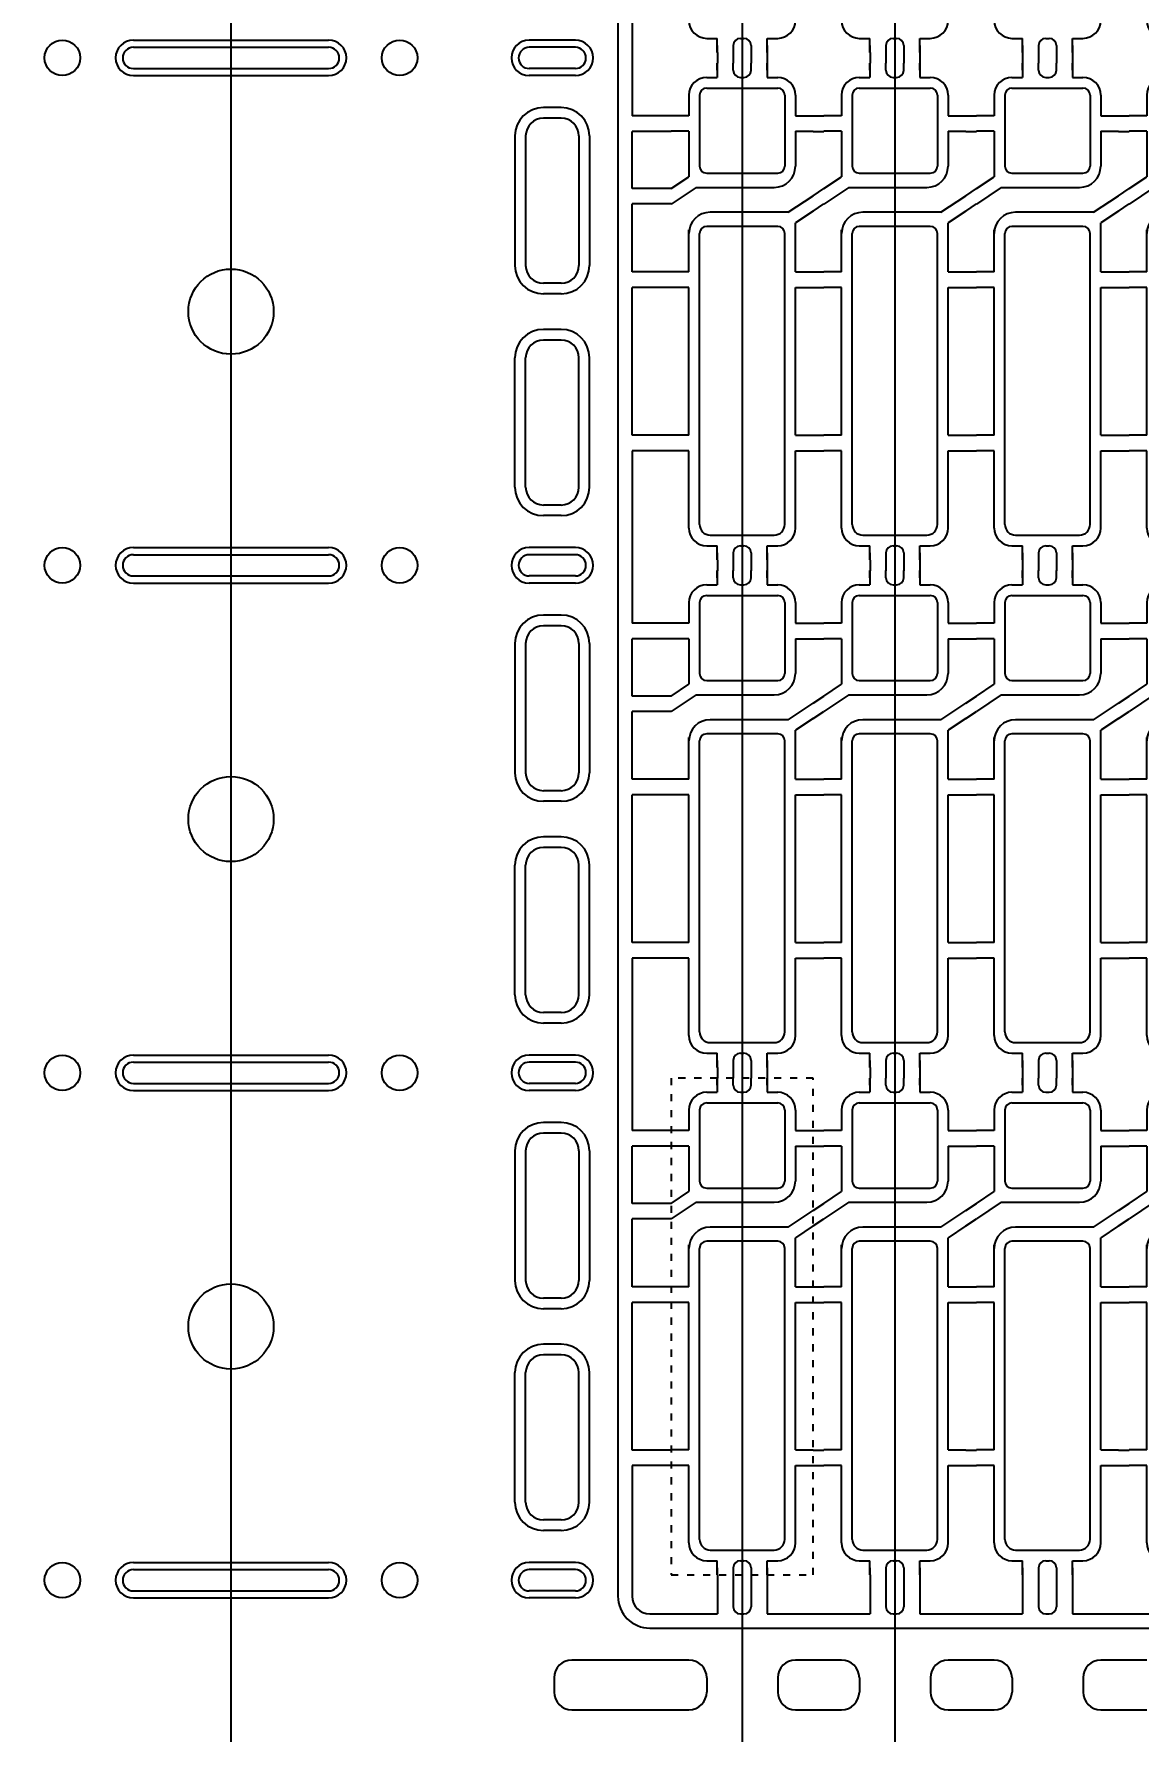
# Model space of a CAD drawing. Header units: millimetres. Extents: x -992 to 1678, y 98 to 1000.
# Drawn here: x -844.42 to -828.87, y 859.97 to 883.88 of the extents above; entities that cross this region are included whole.
import ezdxf

# ---------------------------------------------------------------- set-up
doc = ezdxf.new("R2010")
doc.units = ezdxf.units.MM
doc.header["$PDMODE"] = 3
doc.header["$PDSIZE"] = -1
for name, pattern in [('CENTER', [10.16, 6.35, -1.27, 1.27, -1.27]), ('DOT2', [0.125, 0, -0.125]), ('HIDDEN', [1.905, 1.27, -0.635])]:
    doc.linetypes.add(name, pattern=pattern)
doc.layers.get('DEFPOINTS').update_dxf_attribs({"color": 10})
for name, color, linetype in [('1', 3, 'Continuous'), ('6', 6, 'Continuous'), ('b etching', 1, 'Continuous'), ('CEN', 8, 'CENTER'), ('DIM', 7, 'Continuous'), ('HID', 1, 'HIDDEN')]:
    doc.layers.add(name, color=color, linetype=linetype)
doc.styles.add('SIMPLEX', font='simplex')
doc.styles.get("Standard").update_dxf_attribs({"font": 'txt.shx', "bigfont": 'chineset.shx'})
doc.dimstyles.new('ISO-25', dxfattribs={"dimtxt": 2.5, "dimasz": 2.5, "dimexe": 1.25, "dimexo": 0.625, "dimtad": 1, "dimtxsty": 'Standard', "dimcen": 2.5, "dimadec": 0, "dimazin": 0, "dimtfac": 1, "dimtmove": 0, "dimatfit": 3, "dimfxl": 0, "dimarcsym": 0})

# ---------------------------------------------------------------- blocks, each defined once
blk = doc.blocks.new('_OPEN30')
at = {"color": 0, "linetype": 'ByBlock'}
for p, q in [((-1, 0.268), (0, 0)), ((0, 0), (-1, -0.268)), ((0, 0), (-1, 0))]:
    blk.add_line(p, q, dxfattribs=at)
blk = doc.blocks.new('*D5')
at = {"layer": 'DEFPOINTS', "color": 0}
for p in [(-899.724, 942.797), (-841.649, 920.116), (-899.724, 858.416)]:
    blk.add_point(p, dxfattribs=at)
at = {"layer": 'DIM', "color": 0, "lineweight": -2}
for p, q in [((-899.724, 859.416), (-899.724, 943.797)), ((-841.649, 921.116), (-841.649, 943.797)), ((-897.724, 942.797), (-879.615, 942.797)), ((-843.649, 942.797), (-861.758, 942.797))]:
    blk.add_line(p, q, dxfattribs=at)
at = {"layer": 'DIM', "color": 0, "lineweight": -2, "xscale": 2, "yscale": 2, "zscale": 2, "rotation": 180}
blk.add_blockref('_OPEN30', (-899.724, 942.797), dxfattribs=at)
at = {"layer": 'DIM', "color": 0, "lineweight": -2, "xscale": 2, "yscale": 2, "zscale": 2}
blk.add_blockref('_OPEN30', (-841.649, 942.797), dxfattribs=at)
at = {"layer": 'DIM', "color": 0, "insert": (-870.686, 942.797), "char_height": 3, "attachment_point": 5, "style": 'SIMPLEX'}
blk.add_mtext('58,075', dxfattribs=at)
blk = doc.blocks.new('e1')
at = {"layer": '1'}
for p, q in [((-947.058, 906.581), (-947.058, 906.481)), ((-947.058, 906.481), (-947.058, 906.581)), ((-947.058, 906.581), (-947.058, 906.381)), ((-946.358, 906.581), (-946.358, 906.481)), ((-946.358, 906.481), (-946.358, 906.581)), ((-946.358, 906.581), (-946.358, 906.381)), ((-946.358, 906.381), (-946.208, 906.381)), ((-947.458, 906.131), (-947.458, 905.841)), ((-945.958, 906.131), (-945.958, 905.841)), ((-947.458, 905.841), (-947.708, 905.841)), ((-945.958, 905.841), (-945.708, 905.841)), ((-947.458, 905.621), (-947.708, 905.621)), ((-947.458, 905.621), (-947.458, 904.981)), ((-945.958, 905.621), (-945.958, 905.131)), ((-945.958, 905.621), (-945.708, 905.621)), ((-947.358, 904.831), (-946.258, 904.831)), ((-946.058, 904.481), (-947.158, 904.481)), ((-947.458, 903.641), (-947.458, 904.231)), ((-945.958, 903.641), (-945.958, 904.331)), ((-947.458, 903.641), (-947.708, 903.641)), ((-947.458, 903.421), (-947.708, 903.421)), ((-947.458, 901.341), (-947.458, 903.421)), ((-945.958, 903.641), (-945.708, 903.641)), ((-945.958, 901.341), (-945.958, 903.421)), ((-945.958, 903.421), (-945.708, 903.421)), ((-947.458, 901.341), (-947.708, 901.341)), ((-945.958, 901.341), (-945.708, 901.341)), ((-947.458, 901.121), (-947.708, 901.121)), ((-947.458, 900.031), (-947.458, 901.121)), ((-945.958, 900.031), (-945.958, 901.121)), ((-945.958, 901.121), (-945.708, 901.121)), ((-947.058, 899.581), (-947.058, 899.781)), ((-947.058, 899.581), (-947.058, 899.681)), ((-947.058, 899.681), (-947.058, 899.581)), ((-946.358, 899.781), (-946.208, 899.781)), ((-946.358, 899.581), (-946.358, 899.781)), ((-946.358, 899.581), (-946.358, 899.681)), ((-946.358, 899.681), (-946.358, 899.581))]:
    blk.add_line(p, q, dxfattribs=at)
at = {"layer": '1', "linetype": 'ByBlock'}
for p, q in [((-946.833, 906.481), (-946.833, 906.581)), ((-946.583, 906.481), (-946.583, 906.581)), ((-947.208, 906.381), (-947.058, 906.381)), ((-946.733, 906.381), (-946.683, 906.381)), ((-947.708, 904.814), (-947.458, 904.981)), ((-947.358, 904.831), (-947.708, 904.597)), ((-946.058, 904.481), (-945.708, 904.714)), ((-945.708, 904.497), (-945.958, 904.331)), ((-947.208, 899.781), (-947.058, 899.781)), ((-946.833, 899.681), (-946.833, 899.581)), ((-946.733, 899.781), (-946.683, 899.781)), ((-946.583, 899.681), (-946.583, 899.581))]:
    blk.add_line(p, q, dxfattribs=at)
at = {"layer": '1'}
for centre, radius, start, end in [((-947.208, 906.131), 0.25, 90, 180), ((-946.208, 906.131), 0.25, 0, 90), ((-946.258, 905.131), 0.3, 270, 0), ((-947.158, 904.181), 0.3, 90, 180), ((-947.208, 900.031), 0.25, 180, 270), ((-946.208, 900.031), 0.25, 270, 0)]:
    blk.add_arc(centre, radius, start, end, dxfattribs=at)
at = {"layer": '1', "linetype": 'ByBlock'}
for centre, start, end in [((-946.733, 906.481), 180, 270), ((-946.683, 906.481), 270, 0), ((-946.733, 899.681), 90, 180), ((-946.683, 899.681), 0, 90)]:
    blk.add_arc(centre, 0.1, start, end, dxfattribs=at)
blk = doc.blocks.new('e2')
at = {"layer": 'b etching', "linetype": 'ByBlock'}
for p, q in [((-947.308, 906.131), (-947.308, 905.131)), ((-947.208, 906.231), (-946.208, 906.231)), ((-946.108, 906.131), (-946.108, 905.131)), ((-947.208, 905.031), (-946.208, 905.031)), ((-947.308, 900.081), (-947.308, 904.181)), ((-946.208, 904.281), (-947.208, 904.281)), ((-946.108, 900.081), (-946.108, 904.181)), ((-947.158, 899.931), (-946.258, 899.931))]:
    blk.add_line(p, q, dxfattribs=at)
for centre, radius, start, end in [((-947.208, 906.131), 0.1, 90, 180), ((-946.208, 906.131), 0.1, 360, 90), ((-947.208, 905.131), 0.1, 180, 270), ((-946.208, 905.131), 0.1, 270, 360), ((-947.208, 904.181), 0.1, 90, 180), ((-946.208, 904.181), 0.1, 0, 90), ((-947.158, 900.081), 0.15, 180, 270), ((-946.258, 900.081), 0.15, 270, 0)]:
    blk.add_arc(centre, radius, start, end, dxfattribs=at)

msp = doc.modelspace()

# ---------------------------------------------------------------- linework, layer by layer
at = {"layer": '1', "linetype": 'ByBlock'}
for p, q in [((-835.9986804, 885.15640189), (-835.9986804, 882.72640189)), ((-834.7986804, 883.61640189), (-834.7986804, 883.46640189)), ((-834.5736804, 883.61640189), (-834.5736804, 883.46640189)), ((-834.3236804, 883.61640189), (-834.3236804, 883.46640189)), ((-834.0986804, 883.61640189), (-834.0986804, 883.46640189)), ((-832.6486804, 883.61640189), (-832.6486804, 883.46640189)), ((-832.4236804, 883.61640189), (-832.4236804, 883.46640189)), ((-832.1736804, 883.61640189), (-832.1736804, 883.46640189)), ((-831.9486804, 883.61640189), (-831.9486804, 883.46640189)), ((-830.4986804, 883.61640189), (-830.4986804, 883.46640189)), ((-830.2736804, 883.61640189), (-830.2736804, 883.46640189)), ((-830.0236804, 883.61640189), (-830.0236804, 883.46640189)), ((-829.7986804, 883.61640189), (-829.7986804, 883.46640189)), ((-835.4486804, 882.72640189), (-835.9986804, 882.72640189)), ((-833.4486804, 882.72640189), (-833.2986804, 882.72640189)), ((-831.2986804, 882.72640189), (-831.1486804, 882.72640189)), ((-829.1486804, 882.72640189), (-828.9986804, 882.72640189)), ((-835.4486804, 882.50640189), (-835.9986804, 882.50640189)), ((-835.9986804, 881.69973522), (-835.9986804, 882.50640189)), ((-833.4486804, 882.50640189), (-833.2986804, 882.50640189)), ((-831.2986804, 882.50640189), (-831.1486804, 882.50640189)), ((-829.1486804, 882.50640189), (-828.9986804, 882.50640189)), ((-835.4486804, 881.69973522), (-835.9986804, 881.69973522)), ((-833.4486804, 881.59973522), (-833.2986804, 881.69973522)), ((-831.2986804, 881.59973522), (-831.1486804, 881.69973522)), ((-829.1486804, 881.59973522), (-828.9986804, 881.69973522)), ((-835.9986804, 880.52640189), (-835.9986804, 881.48306855)), ((-835.4486804, 881.48306855), (-835.9986804, 881.48306855)), ((-833.4486804, 881.38306855), (-833.2986804, 881.48306855)), ((-831.2986804, 881.38306855), (-831.1486804, 881.48306855)), ((-829.1486804, 881.38306855), (-828.9986804, 881.48306855)), ((-835.4486804, 880.52640189), (-835.9986804, 880.52640189)), ((-833.4486804, 880.52640189), (-833.2986804, 880.52640189)), ((-831.2986804, 880.52640189), (-831.1486804, 880.52640189)), ((-829.1486804, 880.52640189), (-828.9986804, 880.52640189)), ((-835.9986804, 878.22640189), (-835.9986804, 880.30640189)), ((-835.4486804, 880.30640189), (-835.9986804, 880.30640189)), ((-833.4486804, 880.30640189), (-833.2986804, 880.30640189)), ((-831.2986804, 880.30640189), (-831.1486804, 880.30640189)), ((-829.1486804, 880.30640189), (-828.9986804, 880.30640189)), ((-835.4486804, 878.22640189), (-835.9986804, 878.22640189)), ((-833.4486804, 878.22640189), (-833.2986804, 878.22640189)), ((-831.2986804, 878.22640189), (-831.1486804, 878.22640189)), ((-829.1486804, 878.22640189), (-828.9986804, 878.22640189)), ((-835.4486804, 878.00640189), (-835.9986804, 878.00640189)), ((-835.9986804, 878.00640189), (-835.9986804, 875.57640189)), ((-833.4486804, 878.00640189), (-833.2986804, 878.00640189)), ((-831.2986804, 878.00640189), (-831.1486804, 878.00640189)), ((-829.1486804, 878.00640189), (-828.9986804, 878.00640189)), ((-834.7986804, 876.46640189), (-834.7986804, 876.31640189)), ((-834.5736804, 876.46640189), (-834.5736804, 876.31640189)), ((-834.3236804, 876.46640189), (-834.3236804, 876.31640189)), ((-834.0986804, 876.46640189), (-834.0986804, 876.31640189)), ((-832.6486804, 876.46640189), (-832.6486804, 876.31640189)), ((-832.4236804, 876.46640189), (-832.4236804, 876.31640189)), ((-832.1736804, 876.46640189), (-832.1736804, 876.31640189)), ((-831.9486804, 876.46640189), (-831.9486804, 876.31640189)), ((-830.4986804, 876.46640189), (-830.4986804, 876.31640189)), ((-830.2736804, 876.46640189), (-830.2736804, 876.31640189)), ((-830.0236804, 876.46640189), (-830.0236804, 876.31640189)), ((-829.7986804, 876.46640189), (-829.7986804, 876.31640189)), ((-835.4486804, 875.57640189), (-835.9986804, 875.57640189)), ((-833.4486804, 875.57640189), (-833.2986804, 875.57640189)), ((-831.2986804, 875.57640189), (-831.1486804, 875.57640189)), ((-829.1486804, 875.57640189), (-828.9986804, 875.57640189)), ((-835.4486804, 875.35640189), (-835.9986804, 875.35640189)), ((-835.9986804, 874.54973522), (-835.9986804, 875.35640189)), ((-833.4486804, 875.35640189), (-833.2986804, 875.35640189)), ((-831.2986804, 875.35640189), (-831.1486804, 875.35640189)), ((-829.1486804, 875.35640189), (-828.9986804, 875.35640189)), ((-835.4486804, 874.54973522), (-835.9986804, 874.54973522)), ((-833.4486804, 874.44973522), (-833.2986804, 874.54973522)), ((-831.2986804, 874.44973522), (-831.1486804, 874.54973522)), ((-829.1486804, 874.44973522), (-828.9986804, 874.54973522)), ((-835.9986804, 873.37640189), (-835.9986804, 874.33306855)), ((-835.4486804, 874.33306855), (-835.9986804, 874.33306855)), ((-833.4486804, 874.23306855), (-833.2986804, 874.33306855)), ((-831.2986804, 874.23306855), (-831.1486804, 874.33306855)), ((-829.1486804, 874.23306855), (-828.9986804, 874.33306855)), ((-835.4486804, 873.37640189), (-835.9986804, 873.37640189)), ((-833.4486804, 873.37640189), (-833.2986804, 873.37640189)), ((-831.2986804, 873.37640189), (-831.1486804, 873.37640189)), ((-829.1486804, 873.37640189), (-828.9986804, 873.37640189)), ((-835.9986804, 871.07640189), (-835.9986804, 873.15640189)), ((-835.4486804, 873.15640189), (-835.9986804, 873.15640189)), ((-833.4486804, 873.15640189), (-833.2986804, 873.15640189)), ((-831.2986804, 873.15640189), (-831.1486804, 873.15640189)), ((-829.1486804, 873.15640189), (-828.9986804, 873.15640189)), ((-835.4486804, 871.07640189), (-835.9986804, 871.07640189)), ((-833.4486804, 871.07640189), (-833.2986804, 871.07640189)), ((-831.2986804, 871.07640189), (-831.1486804, 871.07640189)), ((-829.1486804, 871.07640189), (-828.9986804, 871.07640189)), ((-835.4486804, 870.85640189), (-835.9986804, 870.85640189)), ((-835.9986804, 870.85640189), (-835.9986804, 868.42640189)), ((-833.4486804, 870.85640189), (-833.2986804, 870.85640189)), ((-831.2986804, 870.85640189), (-831.1486804, 870.85640189)), ((-829.1486804, 870.85640189), (-828.9986804, 870.85640189)), ((-834.7986804, 869.31640189), (-834.7986804, 869.16640189)), ((-834.5736804, 869.31640189), (-834.5736804, 869.16640189)), ((-834.3236804, 869.31640189), (-834.3236804, 869.16640189)), ((-834.0986804, 869.31640189), (-834.0986804, 869.16640189)), ((-832.6486804, 869.31640189), (-832.6486804, 869.16640189)), ((-832.4236804, 869.31640189), (-832.4236804, 869.16640189)), ((-832.1736804, 869.31640189), (-832.1736804, 869.16640189)), ((-831.9486804, 869.31640189), (-831.9486804, 869.16640189)), ((-830.4986804, 869.31640189), (-830.4986804, 869.16640189)), ((-830.2736804, 869.31640189), (-830.2736804, 869.16640189)), ((-830.0236804, 869.31640189), (-830.0236804, 869.16640189)), ((-829.7986804, 869.31640189), (-829.7986804, 869.16640189)), ((-835.4486804, 868.42640189), (-835.9986804, 868.42640189)), ((-833.4486804, 868.42640189), (-833.2986804, 868.42640189)), ((-831.2986804, 868.42640189), (-831.1486804, 868.42640189)), ((-829.1486804, 868.42640189), (-828.9986804, 868.42640189)), ((-835.4486804, 868.20640189), (-835.9986804, 868.20640189)), ((-835.9986804, 867.39973522), (-835.9986804, 868.20640189)), ((-833.4486804, 868.20640189), (-833.2986804, 868.20640189)), ((-831.2986804, 868.20640189), (-831.1486804, 868.20640189)), ((-829.1486804, 868.20640189), (-828.9986804, 868.20640189)), ((-835.4486804, 867.39973522), (-835.9986804, 867.39973522)), ((-833.4486804, 867.29973522), (-833.2986804, 867.39973522)), ((-831.2986804, 867.29973522), (-831.1486804, 867.39973522)), ((-829.1486804, 867.29973522), (-828.9986804, 867.39973522)), ((-835.9986804, 866.22640189), (-835.9986804, 867.18306855)), ((-835.4486804, 867.18306855), (-835.9986804, 867.18306855)), ((-833.4486804, 867.08306855), (-833.2986804, 867.18306855)), ((-831.2986804, 867.08306855), (-831.1486804, 867.18306855)), ((-829.1486804, 867.08306855), (-828.9986804, 867.18306855)), ((-835.4486804, 866.22640189), (-835.9986804, 866.22640189)), ((-833.4486804, 866.22640189), (-833.2986804, 866.22640189)), ((-831.2986804, 866.22640189), (-831.1486804, 866.22640189)), ((-829.1486804, 866.22640189), (-828.9986804, 866.22640189)), ((-835.9986804, 863.92640189), (-835.9986804, 866.00640189)), ((-835.4486804, 866.00640189), (-835.9986804, 866.00640189)), ((-833.4486804, 866.00640189), (-833.2986804, 866.00640189)), ((-831.2986804, 866.00640189), (-831.1486804, 866.00640189)), ((-829.1486804, 866.00640189), (-828.9986804, 866.00640189)), ((-835.4486804, 863.92640189), (-835.9986804, 863.92640189)), ((-833.4486804, 863.92640189), (-833.2986804, 863.92640189)), ((-831.2986804, 863.92640189), (-831.1486804, 863.92640189)), ((-829.1486804, 863.92640189), (-828.9986804, 863.92640189)), ((-835.4486804, 863.70640189), (-835.9986804, 863.70640189)), ((-835.9986804, 863.70640189), (-835.9986804, 861.86640189)), ((-833.4486804, 863.70640189), (-833.2986804, 863.70640189)), ((-831.2986804, 863.70640189), (-831.1486804, 863.70640189)), ((-829.1486804, 863.70640189), (-828.9986804, 863.70640189)), ((-834.7986804, 862.16640189), (-834.7986804, 861.61640189)), ((-834.7986804, 862.16640189), (-834.7986804, 861.86640189)), ((-834.5736804, 862.16640189), (-834.5736804, 861.71640189)), ((-834.5736804, 862.16640189), (-834.5736804, 861.86640189)), ((-834.3236804, 862.16640189), (-834.3236804, 861.71640189)), ((-834.3236804, 862.16640189), (-834.3236804, 861.86640189)), ((-834.0986804, 862.16640189), (-834.0986804, 861.61640189)), ((-834.0986804, 862.16640189), (-834.0986804, 861.86640189)), ((-832.6486804, 862.16640189), (-832.6486804, 861.61640189)), ((-832.6486804, 862.16640189), (-832.6486804, 861.86640189)), ((-832.4236804, 862.16640189), (-832.4236804, 861.71640189)), ((-832.4236804, 862.16640189), (-832.4236804, 861.86640189)), ((-832.1736804, 862.16640189), (-832.1736804, 861.71640189)), ((-832.1736804, 862.16640189), (-832.1736804, 861.86640189)), ((-831.9486804, 862.16640189), (-831.9486804, 861.61640189)), ((-831.9486804, 862.16640189), (-831.9486804, 861.86640189)), ((-830.4986804, 862.16640189), (-830.4986804, 861.61640189)), ((-830.4986804, 862.16640189), (-830.4986804, 861.86640189)), ((-830.2736804, 862.16640189), (-830.2736804, 861.71640189)), ((-830.2736804, 862.16640189), (-830.2736804, 861.86640189)), ((-830.0236804, 862.16640189), (-830.0236804, 861.71640189)), ((-830.0236804, 862.16640189), (-830.0236804, 861.86640189)), ((-829.7986804, 862.16640189), (-829.7986804, 861.61640189)), ((-829.7986804, 862.16640189), (-829.7986804, 861.86640189)), ((-834.4736804, 861.61640189), (-834.4236804, 861.61640189)), ((-834.0986804, 861.61640189), (-832.6486804, 861.61640189)), ((-832.3236804, 861.61640189), (-832.2736804, 861.61640189)), ((-831.9486804, 861.61640189), (-830.4986804, 861.61640189)), ((-830.1736804, 861.61640189), (-830.1236804, 861.61640189)), ((-829.7986804, 861.61640189), (-828.3486804, 861.61640189)), ((-835.1986804, 860.96640189), (-836.8486804, 860.96640189)), ((-833.0486804, 860.96640189), (-833.6986804, 860.96640189)), ((-830.8986804, 860.96640189), (-831.5486804, 860.96640189)), ((-828.7486804, 860.96640189), (-829.3986804, 860.96640189)), ((-834.9486804, 860.71640189), (-834.9486804, 860.51640189)), ((-833.9486804, 860.71640189), (-833.9486804, 860.51640189)), ((-832.7986804, 860.71640189), (-832.7986804, 860.51640189)), ((-831.7986804, 860.71640189), (-831.7986804, 860.51640189)), ((-830.6486804, 860.71640189), (-830.6486804, 860.51640189)), ((-829.6486804, 860.71640189), (-829.6486804, 860.51640189))]:
    msp.add_line(p, q, dxfattribs=at)
at = {"layer": '1'}
for p, q in [((-843.0236804, 883.69140189), (-840.2736804, 883.69140189)), ((-841.1486804, 883.69140189), (-840.2736804, 883.69140189)), ((-836.7986804, 883.69140189), (-837.4486804, 883.69140189)), ((-836.7986804, 883.69140189), (-837.4486804, 883.69140189)), ((-843.0236804, 883.39140189), (-840.2736804, 883.39140189)), ((-841.1486804, 883.39140189), (-840.2736804, 883.39140189)), ((-836.7986804, 883.39140189), (-837.4486804, 883.39140189)), ((-836.7986804, 883.39140189), (-837.4486804, 883.39140189)), ((-836.9986804, 882.69140189), (-837.2486804, 882.69140189)), ((-837.4986804, 882.44140189), (-837.4986804, 880.61640189)), ((-836.7486804, 882.44140189), (-836.7486804, 880.61640189)), ((-836.9986804, 880.36640189), (-837.2486804, 880.36640189)), ((-836.9986804, 879.56640189), (-837.2486804, 879.56640189)), ((-837.4986804, 877.49140189), (-837.4986804, 879.31640189)), ((-836.7486804, 877.49140189), (-836.7486804, 879.31640189)), ((-836.9986804, 877.24140189), (-837.2486804, 877.24140189)), ((-843.0236804, 876.54140189), (-840.2736804, 876.54140189)), ((-841.1486804, 876.54140189), (-840.2736804, 876.54140189)), ((-836.7986804, 876.54140189), (-837.4486804, 876.54140189)), ((-836.7986804, 876.54140189), (-837.4486804, 876.54140189)), ((-843.0236804, 876.24140189), (-840.2736804, 876.24140189)), ((-841.1486804, 876.24140189), (-840.2736804, 876.24140189)), ((-836.7986804, 876.24140189), (-837.4486804, 876.24140189)), ((-836.7986804, 876.24140189), (-837.4486804, 876.24140189)), ((-836.9986804, 875.54140189), (-837.2486804, 875.54140189)), ((-837.4986804, 875.29140189), (-837.4986804, 873.46640189)), ((-836.7486804, 875.29140189), (-836.7486804, 873.46640189)), ((-836.9986804, 873.21640189), (-837.2486804, 873.21640189)), ((-836.9986804, 872.41640189), (-837.2486804, 872.41640189)), ((-837.4986804, 870.34140189), (-837.4986804, 872.16640189)), ((-836.7486804, 870.34140189), (-836.7486804, 872.16640189)), ((-836.9986804, 870.09140189), (-837.2486804, 870.09140189)), ((-843.0236804, 869.39140189), (-840.2736804, 869.39140189)), ((-841.1486804, 869.39140189), (-840.2736804, 869.39140189)), ((-836.7986804, 869.39140189), (-837.4486804, 869.39140189)), ((-836.7986804, 869.39140189), (-837.4486804, 869.39140189)), ((-843.0236804, 869.09140189), (-840.2736804, 869.09140189)), ((-841.1486804, 869.09140189), (-840.2736804, 869.09140189)), ((-836.7986804, 869.09140189), (-837.4486804, 869.09140189)), ((-836.7986804, 869.09140189), (-837.4486804, 869.09140189)), ((-836.9986804, 868.39140189), (-837.2486804, 868.39140189)), ((-837.4986804, 868.14140189), (-837.4986804, 866.31640189)), ((-836.7486804, 868.14140189), (-836.7486804, 866.31640189)), ((-836.9986804, 866.06640189), (-837.2486804, 866.06640189)), ((-836.9986804, 865.26640189), (-837.2486804, 865.26640189)), ((-837.4986804, 863.19140189), (-837.4986804, 865.01640189)), ((-836.7486804, 863.19140189), (-836.7486804, 865.01640189)), ((-836.9986804, 862.94140189), (-837.2486804, 862.94140189)), ((-843.0236804, 862.24140189), (-840.2736804, 862.24140189)), ((-841.1486804, 862.24140189), (-840.2736804, 862.24140189)), ((-836.7986804, 862.24140189), (-837.4486804, 862.24140189)), ((-836.7986804, 862.24140189), (-837.4486804, 862.24140189)), ((-843.0236804, 861.94140189), (-840.2736804, 861.94140189)), ((-841.1486804, 861.94140189), (-840.2736804, 861.94140189)), ((-836.7986804, 861.94140189), (-837.4486804, 861.94140189)), ((-836.7986804, 861.94140189), (-837.4486804, 861.94140189)), ((-835.7486804, 861.61640189), (-834.7986804, 861.61640189)), ((-837.0986804, 860.71640189), (-837.0986804, 860.51640189)), ((-836.8486804, 860.26640189), (-835.1986804, 860.26640189)), ((-833.6986804, 860.26640189), (-833.0486804, 860.26640189)), ((-831.5486804, 860.26640189), (-830.8986804, 860.26640189)), ((-829.3986804, 860.26640189), (-828.7486804, 860.26640189))]:
    msp.add_line(p, q, dxfattribs=at)
for centre, radius in [((-844.0236804, 883.54140189), 0.25), ((-839.2736804, 883.54140189), 0.25), ((-841.6486804, 879.96640189), 0.6), ((-844.0236804, 876.39140189), 0.25), ((-839.2736804, 876.39140189), 0.25), ((-841.6486804, 872.81640189), 0.6), ((-844.0236804, 869.24140189), 0.25), ((-839.2736804, 869.24140189), 0.25), ((-841.6486804, 865.66640189), 0.6), ((-844.0236804, 862.09140189), 0.25), ((-839.2736804, 862.09140189), 0.25)]:
    msp.add_circle(centre, radius, dxfattribs=at)
for centre, radius, start, end in [((-843.0236804, 883.54140189), 0.15, 90, 270), ((-843.0236804, 883.54140189), 0.15, 90, 270), ((-840.2736804, 883.54140189), 0.15, 270, 90), ((-840.2736804, 883.54140189), 0.15, 270, 90), ((-837.4486804, 883.54140189), 0.15, 90, 270), ((-837.4486804, 883.54140189), 0.15, 90, 270), ((-836.7986804, 883.54140189), 0.15, 270, 90), ((-836.7986804, 883.54140189), 0.15, 270, 90), ((-837.2486804, 882.44140189), 0.25, 90, 180), ((-836.9986804, 882.44140189), 0.25, 360, 90), ((-837.2486804, 880.61640189), 0.25, 180, 270), ((-836.9986804, 880.61640189), 0.25, 270, 360), ((-837.2486804, 879.31640189), 0.25, 90, 180), ((-836.9986804, 879.31640189), 0.25, 0, 90), ((-837.2486804, 877.49140189), 0.25, 180, 270), ((-836.9986804, 877.49140189), 0.25, 270, 0), ((-843.0236804, 876.39140189), 0.15, 90, 270), ((-843.0236804, 876.39140189), 0.15, 90, 270), ((-840.2736804, 876.39140189), 0.15, 270, 90), ((-840.2736804, 876.39140189), 0.15, 270, 90), ((-837.4486804, 876.39140189), 0.15, 90, 270), ((-837.4486804, 876.39140189), 0.15, 90, 270), ((-836.7986804, 876.39140189), 0.15, 270, 90), ((-836.7986804, 876.39140189), 0.15, 270, 90), ((-837.2486804, 875.29140189), 0.25, 90, 180), ((-836.9986804, 875.29140189), 0.25, 360, 90), ((-837.2486804, 873.46640189), 0.25, 180, 270), ((-836.9986804, 873.46640189), 0.25, 270, 360), ((-837.2486804, 872.16640189), 0.25, 90, 180), ((-836.9986804, 872.16640189), 0.25, 0, 90), ((-837.2486804, 870.34140189), 0.25, 180, 270), ((-836.9986804, 870.34140189), 0.25, 270, 0), ((-843.0236804, 869.24140189), 0.15, 90, 270), ((-843.0236804, 869.24140189), 0.15, 90, 270), ((-840.2736804, 869.24140189), 0.15, 270, 90), ((-840.2736804, 869.24140189), 0.15, 270, 90), ((-837.4486804, 869.24140189), 0.15, 90, 270), ((-837.4486804, 869.24140189), 0.15, 90, 270), ((-836.7986804, 869.24140189), 0.15, 270, 90), ((-836.7986804, 869.24140189), 0.15, 270, 90), ((-837.2486804, 868.14140189), 0.25, 90, 180), ((-836.9986804, 868.14140189), 0.25, 360, 90), ((-837.2486804, 866.31640189), 0.25, 180, 270), ((-836.9986804, 866.31640189), 0.25, 270, 360), ((-837.2486804, 865.01640189), 0.25, 90, 180), ((-836.9986804, 865.01640189), 0.25, 0, 90), ((-837.2486804, 863.19140189), 0.25, 180, 270), ((-836.9986804, 863.19140189), 0.25, 270, 0), ((-843.0236804, 862.09140189), 0.15, 90, 270), ((-843.0236804, 862.09140189), 0.15, 90, 270), ((-840.2736804, 862.09140189), 0.15, 270, 90), ((-840.2736804, 862.09140189), 0.15, 270, 90), ((-837.4486804, 862.09140189), 0.15, 90, 270), ((-837.4486804, 862.09140189), 0.15, 90, 270), ((-836.7986804, 862.09140189), 0.15, 270, 90), ((-836.7986804, 862.09140189), 0.15, 270, 90), ((-836.8486804, 860.71640189), 0.25, 90, 180), ((-836.8486804, 860.51640189), 0.25, 180, 270)]:
    msp.add_arc(centre, radius, start, end, dxfattribs=at)
at = {"layer": '1', "linetype": 'ByBlock'}
for centre, radius, start, end in [((-835.7486804, 861.86640189), 0.25, 180, 270), ((-834.4736804, 861.71640189), 0.1, 180, 270), ((-834.4236804, 861.71640189), 0.1, 270, 0), ((-832.3236804, 861.71640189), 0.1, 180, 270), ((-832.2736804, 861.71640189), 0.1, 270, 0), ((-830.1736804, 861.71640189), 0.1, 180, 270), ((-830.1236804, 861.71640189), 0.1, 270, 0), ((-835.1986804, 860.71640189), 0.25, 360, 90), ((-833.6986804, 860.71640189), 0.25, 90, 180), ((-833.0486804, 860.71640189), 0.25, 360, 90), ((-831.5486804, 860.71640189), 0.25, 90, 180), ((-830.8986804, 860.71640189), 0.25, 360, 90), ((-829.3986804, 860.71640189), 0.25, 90, 180), ((-835.1986804, 860.51640189), 0.25, 270, 360), ((-833.6986804, 860.51640189), 0.25, 180, 270), ((-833.0486804, 860.51640189), 0.25, 270, 360), ((-831.5486804, 860.51640189), 0.25, 180, 270), ((-830.8986804, 860.51640189), 0.25, 270, 360), ((-829.3986804, 860.51640189), 0.25, 180, 270)]:
    msp.add_arc(centre, radius, start, end, dxfattribs=at)
at = {"layer": '6', "linetype": 'DOT2'}
for p, q in [((-835.4486804, 869.16640189), (-835.4486804, 862.16640189)), ((-833.4486804, 869.16640189), (-835.4486804, 869.16640189)), ((-833.4486804, 862.16640189), (-833.4486804, 869.16640189)), ((-835.4486804, 862.16640189), (-833.4486804, 862.16640189))]:
    msp.add_line(p, q, dxfattribs=at)
at = {"layer": 'CEN', "linetype": 'ByBlock'}
for p, q in [((-834.4486804, 920.51640189), (-834.4486804, 853.71640189)), ((-832.2986804, 920.51640189), (-832.2986804, 853.71640189)), ((-841.6486804, 920.11640189), (-841.6486804, 854.11640189))]:
    msp.add_line(p, q, dxfattribs=at)
at = {"layer": 'HID', "linetype": 'ByBlock'}
for p, q in [((-836.1986804, 912.36640189), (-836.1986804, 861.86640189)), ((-843.0236804, 883.79140189), (-840.2736804, 883.79140189)), ((-836.7986804, 883.79140189), (-837.4486804, 883.79140189)), ((-843.0236804, 883.29140189), (-840.2736804, 883.29140189)), ((-836.7986804, 883.29140189), (-837.4486804, 883.29140189)), ((-836.9986804, 882.84140189), (-837.2486804, 882.84140189)), ((-837.6486804, 882.44140189), (-837.6486804, 880.61640189)), ((-836.5986804, 882.44140189), (-836.5986804, 880.61640189)), ((-836.9986804, 880.21640189), (-837.2486804, 880.21640189)), ((-836.9986804, 879.71640189), (-837.2486804, 879.71640189)), ((-837.6486804, 877.49140189), (-837.6486804, 879.31640189)), ((-836.5986804, 877.49140189), (-836.5986804, 879.31640189)), ((-836.9986804, 877.09140189), (-837.2486804, 877.09140189)), ((-843.0236804, 876.64140189), (-840.2736804, 876.64140189)), ((-836.7986804, 876.64140189), (-837.4486804, 876.64140189)), ((-843.0236804, 876.14140189), (-840.2736804, 876.14140189)), ((-836.7986804, 876.14140189), (-837.4486804, 876.14140189)), ((-836.9986804, 875.69140189), (-837.2486804, 875.69140189)), ((-837.6486804, 875.29140189), (-837.6486804, 873.46640189)), ((-836.5986804, 875.29140189), (-836.5986804, 873.46640189)), ((-836.9986804, 873.06640189), (-837.2486804, 873.06640189)), ((-836.9986804, 872.56640189), (-837.2486804, 872.56640189)), ((-837.6486804, 870.34140189), (-837.6486804, 872.16640189)), ((-836.5986804, 870.34140189), (-836.5986804, 872.16640189)), ((-836.9986804, 869.94140189), (-837.2486804, 869.94140189)), ((-843.0236804, 869.49140189), (-840.2736804, 869.49140189)), ((-836.7986804, 869.49140189), (-837.4486804, 869.49140189)), ((-843.0236804, 868.99140189), (-840.2736804, 868.99140189)), ((-836.7986804, 868.99140189), (-837.4486804, 868.99140189)), ((-836.9986804, 868.54140189), (-837.2486804, 868.54140189)), ((-837.6486804, 868.14140189), (-837.6486804, 866.31640189)), ((-836.5986804, 868.14140189), (-836.5986804, 866.31640189)), ((-836.9986804, 865.91640189), (-837.2486804, 865.91640189)), ((-836.9986804, 865.41640189), (-837.2486804, 865.41640189)), ((-837.6486804, 863.19140189), (-837.6486804, 865.01640189)), ((-836.5986804, 863.19140189), (-836.5986804, 865.01640189)), ((-836.9986804, 862.79140189), (-837.2486804, 862.79140189)), ((-843.0236804, 862.34140189), (-840.2736804, 862.34140189)), ((-836.7986804, 862.34140189), (-837.4486804, 862.34140189)), ((-843.0236804, 861.84140189), (-840.2736804, 861.84140189)), ((-836.7986804, 861.84140189), (-837.4486804, 861.84140189)), ((-835.7486804, 861.41640189), (-785.8486804, 861.41640189))]:
    msp.add_line(p, q, dxfattribs=at)
for centre, radius, start, end in [((-843.0236804, 883.54140189), 0.25, 90, 270), ((-840.2736804, 883.54140189), 0.25, 270, 90), ((-837.4486804, 883.54140189), 0.25, 90, 270), ((-836.7986804, 883.54140189), 0.25, 270, 90), ((-837.2486804, 882.44140189), 0.4, 90, 180), ((-836.9986804, 882.44140189), 0.4, 360, 90), ((-837.2486804, 880.61640189), 0.4, 180, 270), ((-836.9986804, 880.61640189), 0.4, 270, 360), ((-837.2486804, 879.31640189), 0.4, 90, 180), ((-836.9986804, 879.31640189), 0.4, 0, 90), ((-837.2486804, 877.49140189), 0.4, 180, 270), ((-836.9986804, 877.49140189), 0.4, 270, 0), ((-843.0236804, 876.39140189), 0.25, 90, 270), ((-840.2736804, 876.39140189), 0.25, 270, 90), ((-837.4486804, 876.39140189), 0.25, 90, 270), ((-836.7986804, 876.39140189), 0.25, 270, 90), ((-837.2486804, 875.29140189), 0.4, 90, 180), ((-836.9986804, 875.29140189), 0.4, 360, 90), ((-837.2486804, 873.46640189), 0.4, 180, 270), ((-836.9986804, 873.46640189), 0.4, 270, 360), ((-837.2486804, 872.16640189), 0.4, 90, 180), ((-836.9986804, 872.16640189), 0.4, 0, 90), ((-837.2486804, 870.34140189), 0.4, 180, 270), ((-836.9986804, 870.34140189), 0.4, 270, 0), ((-843.0236804, 869.24140189), 0.25, 90, 270), ((-840.2736804, 869.24140189), 0.25, 270, 90), ((-837.4486804, 869.24140189), 0.25, 90, 270), ((-836.7986804, 869.24140189), 0.25, 270, 90), ((-837.2486804, 868.14140189), 0.4, 90, 180), ((-836.9986804, 868.14140189), 0.4, 360, 90), ((-837.2486804, 866.31640189), 0.4, 180, 270), ((-836.9986804, 866.31640189), 0.4, 270, 360), ((-837.2486804, 865.01640189), 0.4, 90, 180), ((-836.9986804, 865.01640189), 0.4, 0, 90), ((-837.2486804, 863.19140189), 0.4, 180, 270), ((-836.9986804, 863.19140189), 0.4, 270, 0), ((-843.0236804, 862.09140189), 0.25, 90, 270), ((-840.2736804, 862.09140189), 0.25, 270, 90), ((-837.4486804, 862.09140189), 0.25, 90, 270), ((-836.7986804, 862.09140189), 0.25, 270, 90), ((-835.7486804, 861.86640189), 0.45, 180, 270)]:
    msp.add_arc(centre, radius, start, end, dxfattribs=at)

# ---------------------------------------------------------------- block references
at = {"linetype": 'ByBlock'}
for name, p in [('e1', (112.25886592, -15.96428571)), ('e1', (114.40886592, -15.96428571)), ('e1', (116.55886592, -15.96428571)), ('e1', (118.70886592, -15.96428571)), ('e1', (112.25886592, -23.11428571)), ('e1', (114.40886592, -23.11428571)), ('e1', (116.55886592, -23.11428571)), ('e1', (118.70886592, -23.11428571)), ('e2', (112.25886592, -23.11428571)), ('e2', (114.40886592, -23.11428571)), ('e2', (116.55886592, -23.11428571)), ('e1', (112.25886592, -30.26428571)), ('e1', (114.40886592, -30.26428571)), ('e1', (116.55886592, -30.26428571)), ('e1', (118.70886592, -30.26428571)), ('e2', (112.25886592, -30.26428571)), ('e2', (114.40886592, -30.26428571)), ('e2', (116.55886592, -30.26428571)), ('e1', (112.25886592, -37.41428571)), ('e1', (114.40886592, -37.41428571)), ('e1', (116.55886592, -37.41428571)), ('e1', (118.70886592, -37.41428571)), ('e2', (112.25886592, -37.41428571)), ('e2', (114.40886592, -37.41428571)), ('e2', (116.55886592, -37.41428571))]:
    msp.add_blockref(name, p, dxfattribs=at)

# ---------------------------------------------------------------- dimensions: what is measured, and where the dimension line sits
at = {"layer": 'DIM'}
dim = msp.add_linear_dim(base=(-899.7236803994, 942.7969729261), p1=(-841.6486803994, 920.1164018862), p2=(-899.7236803994, 858.4164018862), dimstyle='ISO-25', override={"dimtxt": 3, "dimasz": 2, "dimexe": 1, "dimexo": 1, "dimgap": 1.5, "dimtad": 0, "dimdec": 8, "dimtxsty": 'SIMPLEX', "dimblk1": 'OPEN30', "dimblk2": 'OPEN30', "dimsah": 1, "dimtp": 0.05, "dimtm": 0.05, "dimtfac": 0.5, "dimtdec": 8}, dxfattribs=at)
dim.commit()
dim.dimension.update_dxf_attribs({"geometry": '*D5', "text_midpoint": (-870.6861803994, 942.7969729261)})

doc.saveas('drawing.dxf')
